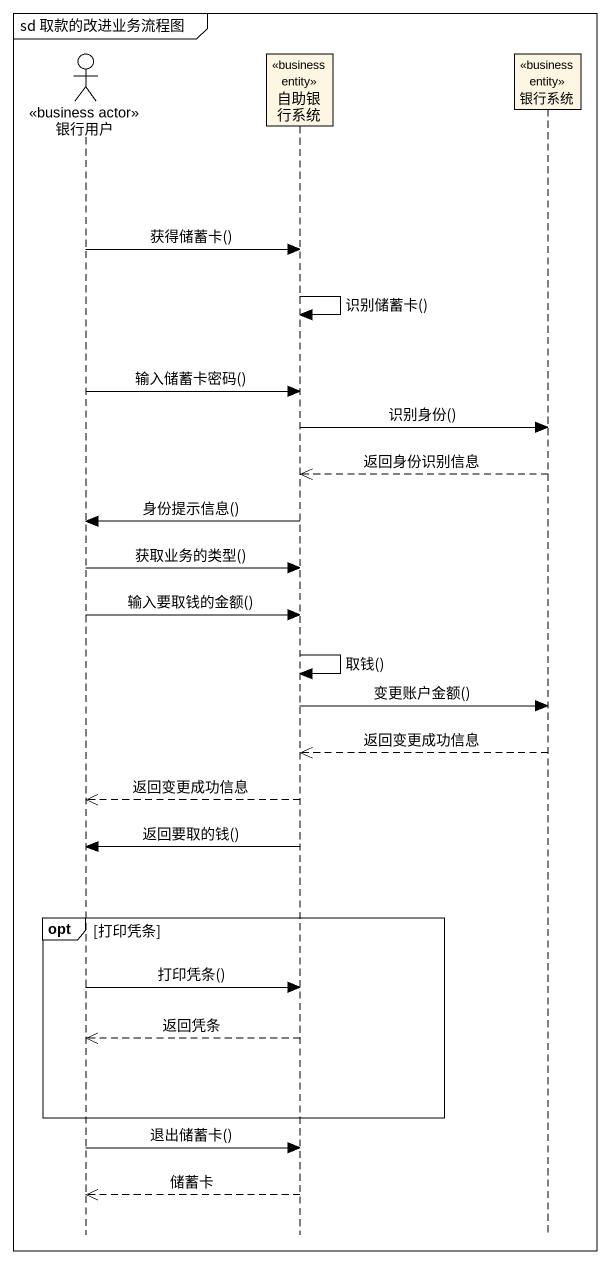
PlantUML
@startuml
mainframe sd 取款的改进业务流程图
hide footbox
actor 银行用户 <<business actor>>
participant 自助银行系统 <<business entity>>
participant 银行系统 <<business entity>>

银行用户 -> 自助银行系统 : 获得储蓄卡()
自助银行系统 -> 自助银行系统 : 识别储蓄卡()
银行用户 -> 自助银行系统 : 输入储蓄卡密码()
自助银行系统 -> 银行系统 : 识别身份()
银行系统 -->> 自助银行系统 : 返回身份识别信息
自助银行系统 -> 银行用户 : 身份提示信息()
银行用户 -> 自助银行系统 : 获取业务的类型()
银行用户 -> 自助银行系统 : 输入要取钱的金额()
自助银行系统 -> 自助银行系统 : 取钱()
自助银行系统 -> 银行系统 : 变更账户金额()
银行系统 -->> 自助银行系统 : 返回变更成功信息
自助银行系统 -->> 银行用户 : 返回变更成功信息
自助银行系统 -> 银行用户 : 返回要取的钱()
opt 打印凭条
  银行用户 -> 自助银行系统 : 打印凭条()
  自助银行系统 -->> 银行用户 : 返回凭条
end
银行用户 -> 自助银行系统 : 退出储蓄卡()
自助银行系统 -->> 银行用户 : 储蓄卡
@enduml
